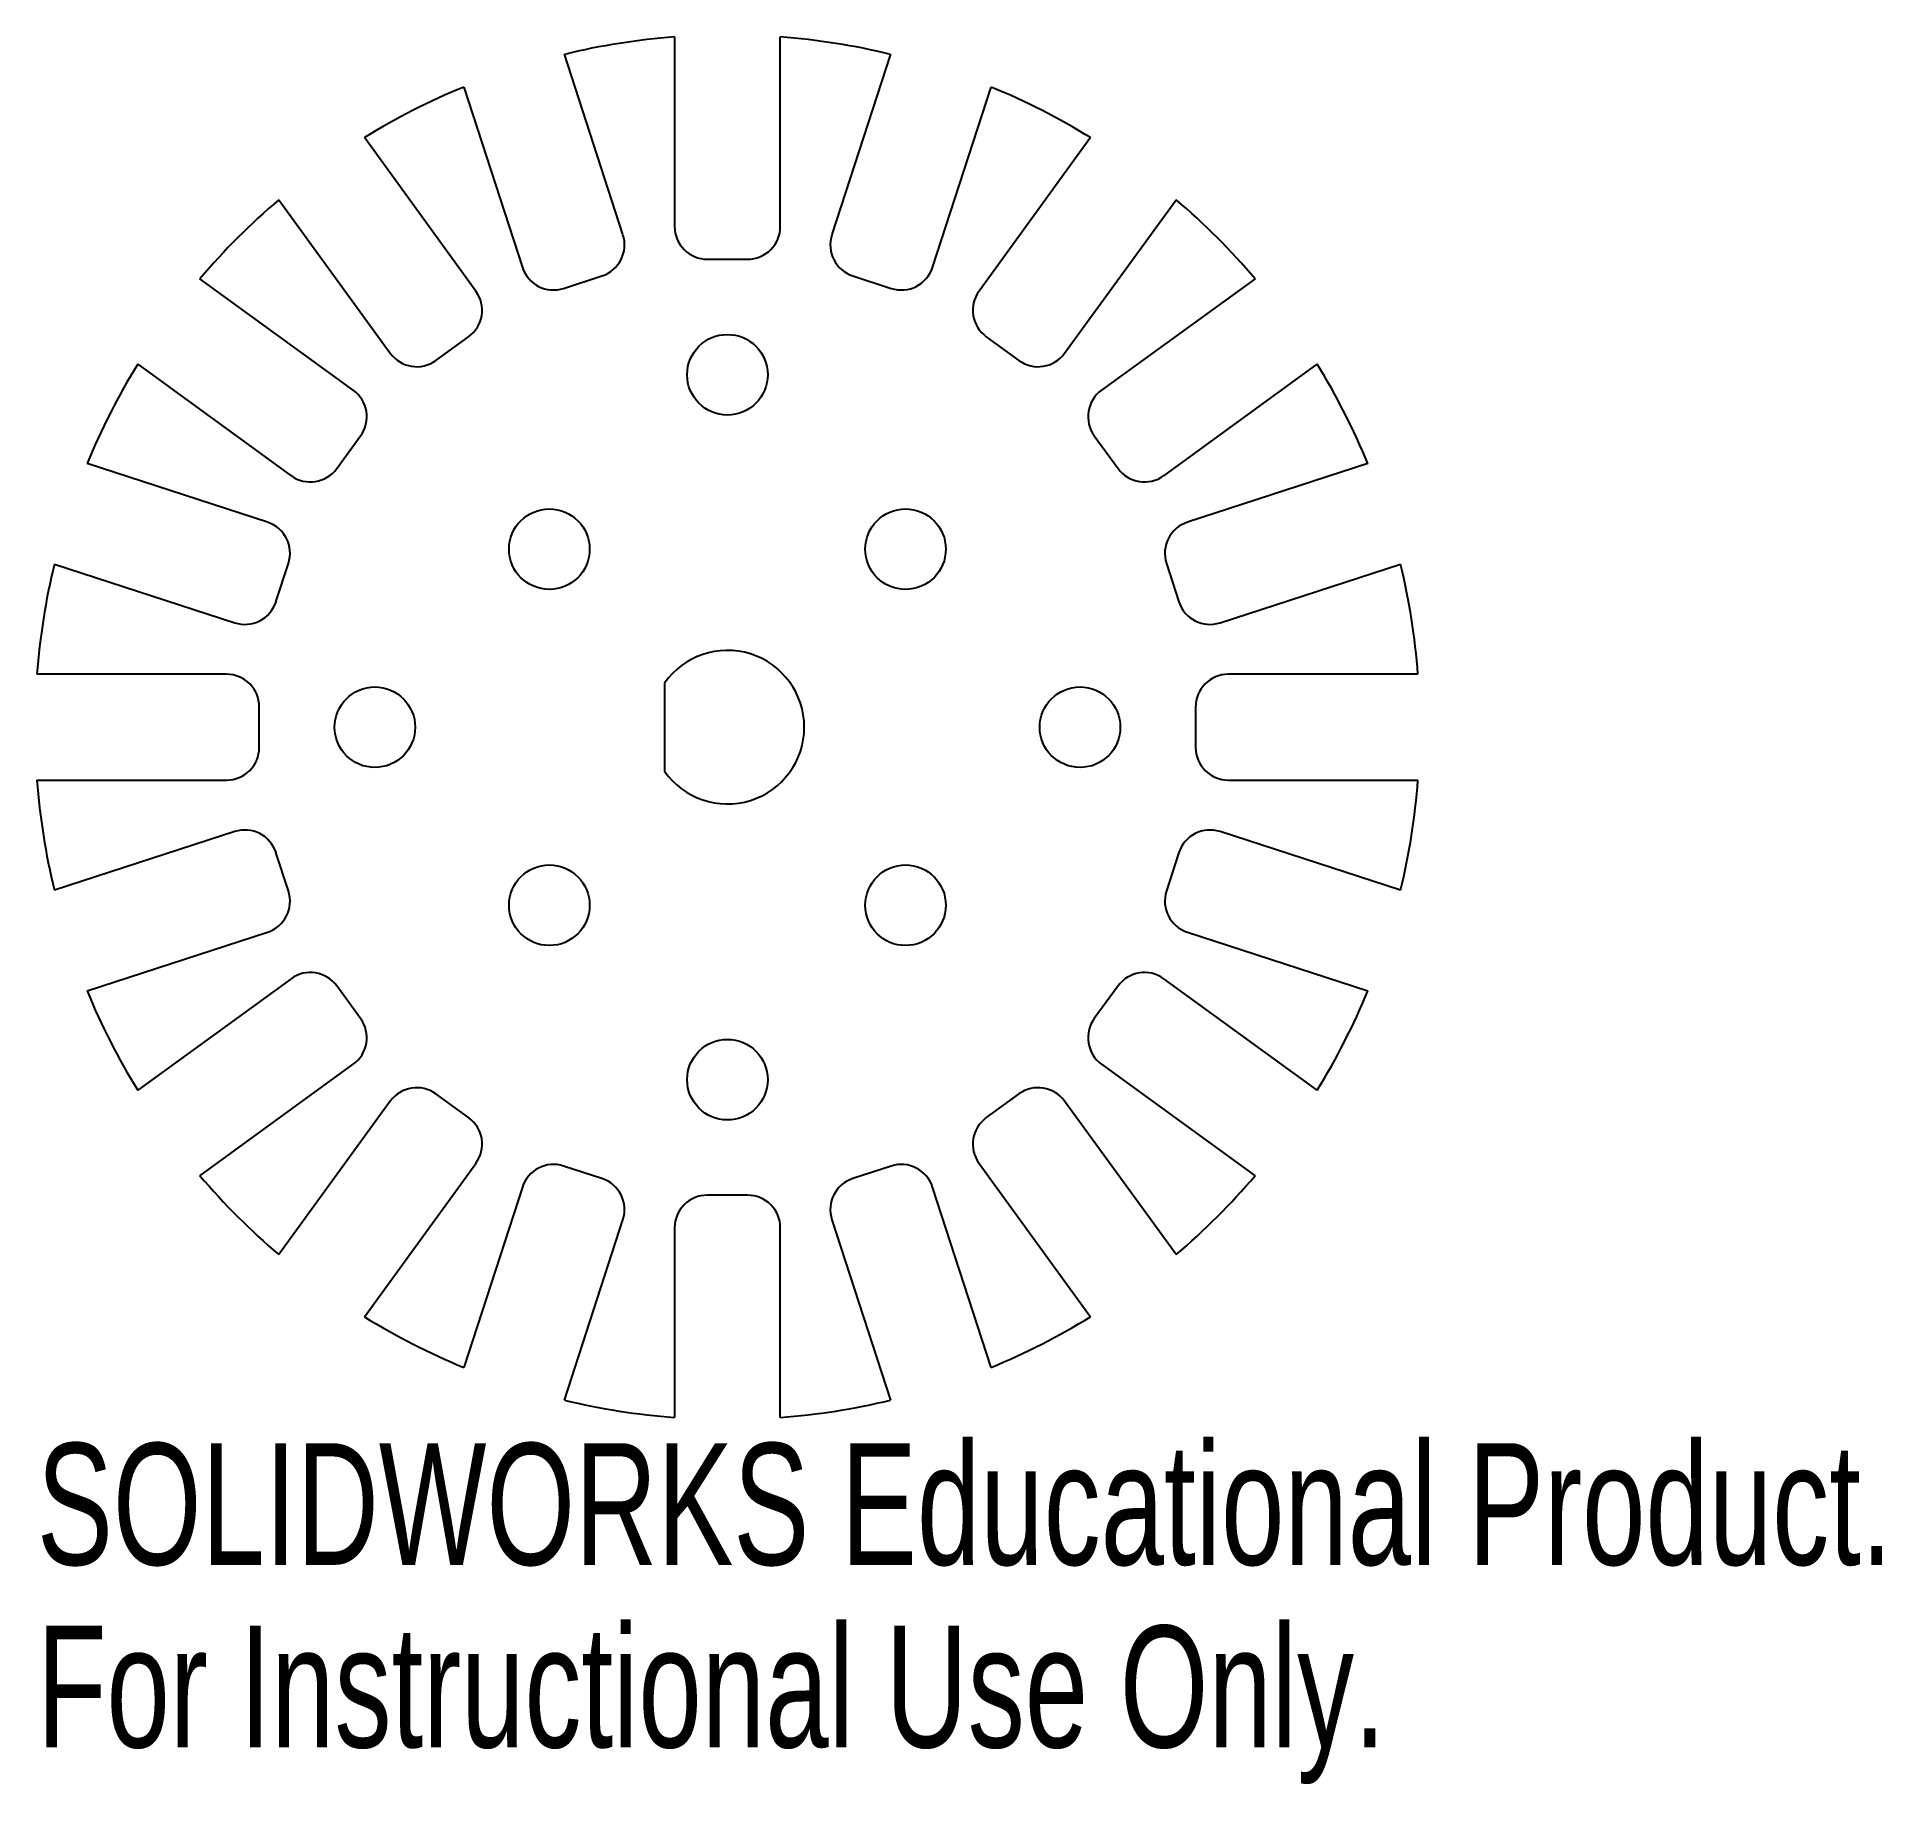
# Model space of a CAD drawing. Header units: millimetres. Extents: x -27.4 to 45.8, y -42 to 27.4.
import ezdxf

# ---------------------------------------------------------------- set-up
doc = ezdxf.new("R2010")
doc.units = ezdxf.units.MM
doc.styles.add('SLDTEXTSTYLE0', font='TXT', dxfattribs={"width": 0.7})

msp = doc.modelspace()

# ---------------------------------------------------------------- linework, layer by layer
at = {"color": 7, "linetype": 'Continuous', "lineweight": 25}
for p, q in [((-2.1, 27.42), (-2.1, 19.888)), ((2.1, 19.888), (2.1, 27.42)), ((-4.149, 19.564), (-6.476, 26.727)), ((6.476, 26.727), (4.149, 19.564)), ((-10.47, 25.429), (-8.143, 18.266)), ((8.143, 18.266), (10.47, 25.429)), ((-9.991, 17.324), (-14.418, 23.417)), ((14.418, 23.417), (9.991, 17.324)), ((-17.816, 20.949), (-13.389, 14.856)), ((13.389, 14.856), (17.816, 20.949)), ((-0.8, 18.588), (0.8, 18.588)), ((-14.856, 13.389), (-20.949, 17.816)), ((-6.505, 17.431), (-4.983, 17.926)), ((4.983, 17.926), (6.505, 17.431)), ((20.949, 17.816), (14.856, 13.389)), ((-11.573, 14.568), (-10.279, 15.509)), ((10.279, 15.509), (11.573, 14.568)), ((-23.417, 14.418), (-17.324, 9.991)), ((17.324, 9.991), (23.417, 14.418)), ((-15.509, 10.279), (-14.568, 11.573)), ((14.568, 11.573), (15.509, 10.279)), ((-18.266, 8.143), (-25.429, 10.47)), ((25.429, 10.47), (18.266, 8.143)), ((-26.727, 6.476), (-19.564, 4.149)), ((-17.926, 4.983), (-17.431, 6.505)), ((17.431, 6.505), (17.926, 4.983)), ((19.564, 4.149), (26.727, 6.476)), ((-19.888, 2.1), (-27.42, 2.1)), ((-2.5, 1.747), (-2.5, -1.747)), ((27.42, 2.1), (19.888, 2.1)), ((-18.588, -0.8), (-18.588, 0.8)), ((18.588, 0.8), (18.588, -0.8)), ((-27.42, -2.1), (-19.888, -2.1)), ((19.888, -2.1), (27.42, -2.1)), ((-19.564, -4.149), (-26.727, -6.476)), ((26.727, -6.476), (19.564, -4.149)), ((-17.431, -6.505), (-17.926, -4.983)), ((17.926, -4.983), (17.431, -6.505)), ((-25.429, -10.47), (-18.266, -8.143)), ((18.266, -8.143), (25.429, -10.47)), ((-17.324, -9.991), (-23.417, -14.418)), ((23.417, -14.418), (17.324, -9.991)), ((-14.568, -11.573), (-15.509, -10.279)), ((15.509, -10.279), (14.568, -11.573)), ((-20.949, -17.816), (-14.856, -13.389)), ((14.856, -13.389), (20.949, -17.816)), ((-10.279, -15.509), (-11.573, -14.568)), ((11.573, -14.568), (10.279, -15.509)), ((-13.389, -14.856), (-17.816, -20.949)), ((17.816, -20.949), (13.389, -14.856)), ((-14.418, -23.417), (-9.991, -17.324)), ((-4.983, -17.926), (-6.505, -17.431)), ((6.505, -17.431), (4.983, -17.926)), ((9.991, -17.324), (14.418, -23.417)), ((-8.143, -18.266), (-10.47, -25.429)), ((10.47, -25.429), (8.143, -18.266)), ((0.8, -18.588), (-0.8, -18.588)), ((-6.476, -26.727), (-4.149, -19.564)), ((4.149, -19.564), (6.476, -26.727)), ((-2.1, -19.888), (-2.1, -27.42)), ((2.1, -27.42), (2.1, -19.888))]:
    msp.add_line(p, q, dxfattribs=at)
for centre in [(0, 14), (-7.071, 7.071), (7.071, 7.071), (-14, 0), (14, 0), (-7.071, -7.071), (7.071, -7.071), (0, -14)]:
    msp.add_circle(centre, 1.6, dxfattribs=at)
for centre, radius, start, end in [((0, 0), 27.5, 94.37958, 103.62042), ((0, 0), 27.5, 76.37958, 85.62042), ((0, 0), 27.5, 112.37958, 121.62042), ((0, 0), 27.5, 58.37958, 67.62042), ((0, 0), 27.5, 130.37958, 139.62042), ((0, 0), 27.5, 40.37958, 49.62042), ((-0.8, 19.888), 1.3, 180, 270), ((0.8, 19.888), 1.3, 270, 0), ((-5.385, 19.162), 1.3, 288, 18), ((5.385, 19.162), 1.3, 162, 252), ((-6.907, 18.668), 1.3, 198, 288), ((6.907, 18.668), 1.3, 252, 342), ((-11.043, 16.56), 1.3, 306, 36), ((11.043, 16.56), 1.3, 144, 234), ((-12.337, 15.62), 1.3, 216, 306), ((12.337, 15.62), 1.3, 234, 324), ((0, 0), 27.5, 148.37958, 157.62042), ((0, 0), 27.5, 22.37958, 31.62042), ((-15.62, 12.337), 1.3, 324, 54), ((15.62, 12.337), 1.3, 126, 216), ((-16.56, 11.043), 1.3, 234, 324), ((16.56, 11.043), 1.3, 216, 306), ((-18.668, 6.907), 1.3, 342, 72), ((18.668, 6.907), 1.3, 108, 198), ((0, 0), 27.5, 166.37958, 175.62042), ((0, 0), 27.5, 4.37958, 13.62042), ((-19.162, 5.385), 1.3, 252, 342), ((19.162, 5.385), 1.3, 198, 288), ((0, 0), 3.05, 214.94801, 145.05199), ((-19.888, 0.8), 1.3, 0, 90), ((19.888, 0.8), 1.3, 90, 180), ((-19.888, -0.8), 1.3, 270, 0), ((19.888, -0.8), 1.3, 180, 270), ((0, 0), 27.5, 184.37958, 193.62042), ((0, 0), 27.5, 346.37958, 355.62042), ((-19.162, -5.385), 1.3, 18, 108), ((19.162, -5.385), 1.3, 72, 162), ((-18.668, -6.907), 1.3, 288, 18), ((18.668, -6.907), 1.3, 162, 252), ((-16.56, -11.043), 1.3, 36, 126), ((16.56, -11.043), 1.3, 54, 144), ((0, 0), 27.5, 202.37958, 211.62042), ((0, 0), 27.5, 328.37958, 337.62042), ((-15.62, -12.337), 1.3, 306, 36), ((15.62, -12.337), 1.3, 144, 234), ((-12.337, -15.62), 1.3, 54, 144), ((12.337, -15.62), 1.3, 36, 126), ((-11.043, -16.56), 1.3, 324, 54), ((11.043, -16.56), 1.3, 126, 216), ((-6.907, -18.668), 1.3, 72, 162), ((6.907, -18.668), 1.3, 18, 108), ((0, 0), 27.5, 220.37958, 229.62042), ((-5.385, -19.162), 1.3, 342, 72), ((5.385, -19.162), 1.3, 108, 198), ((0, 0), 27.5, 310.37958, 319.62042), ((-0.8, -19.888), 1.3, 90, 180), ((0.8, -19.888), 1.3, 0, 90), ((0, 0), 27.5, 238.37958, 247.62042), ((0, 0), 27.5, 292.37958, 301.62042), ((0, 0), 27.5, 256.37958, 265.62042), ((0, 0), 27.5, 274.37958, 283.62042)]:
    msp.add_arc(centre, radius, start, end, dxfattribs=at)

# ---------------------------------------------------------------- texts
at = {"color": 7, "linetype": 'Continuous', "char_height": 4.83362, "attachment_point": 1, "style": 'SLDTEXTSTYLE0'}
for s, insert in [('SOLIDWORKS Educational Product.', (-27.42, -28.439)), ('For Instructional Use Only.', (-27.42, -35.69))]:
    msp.add_mtext(s, dxfattribs=dict(at, insert=insert))

doc.saveas('drawing.dxf')
